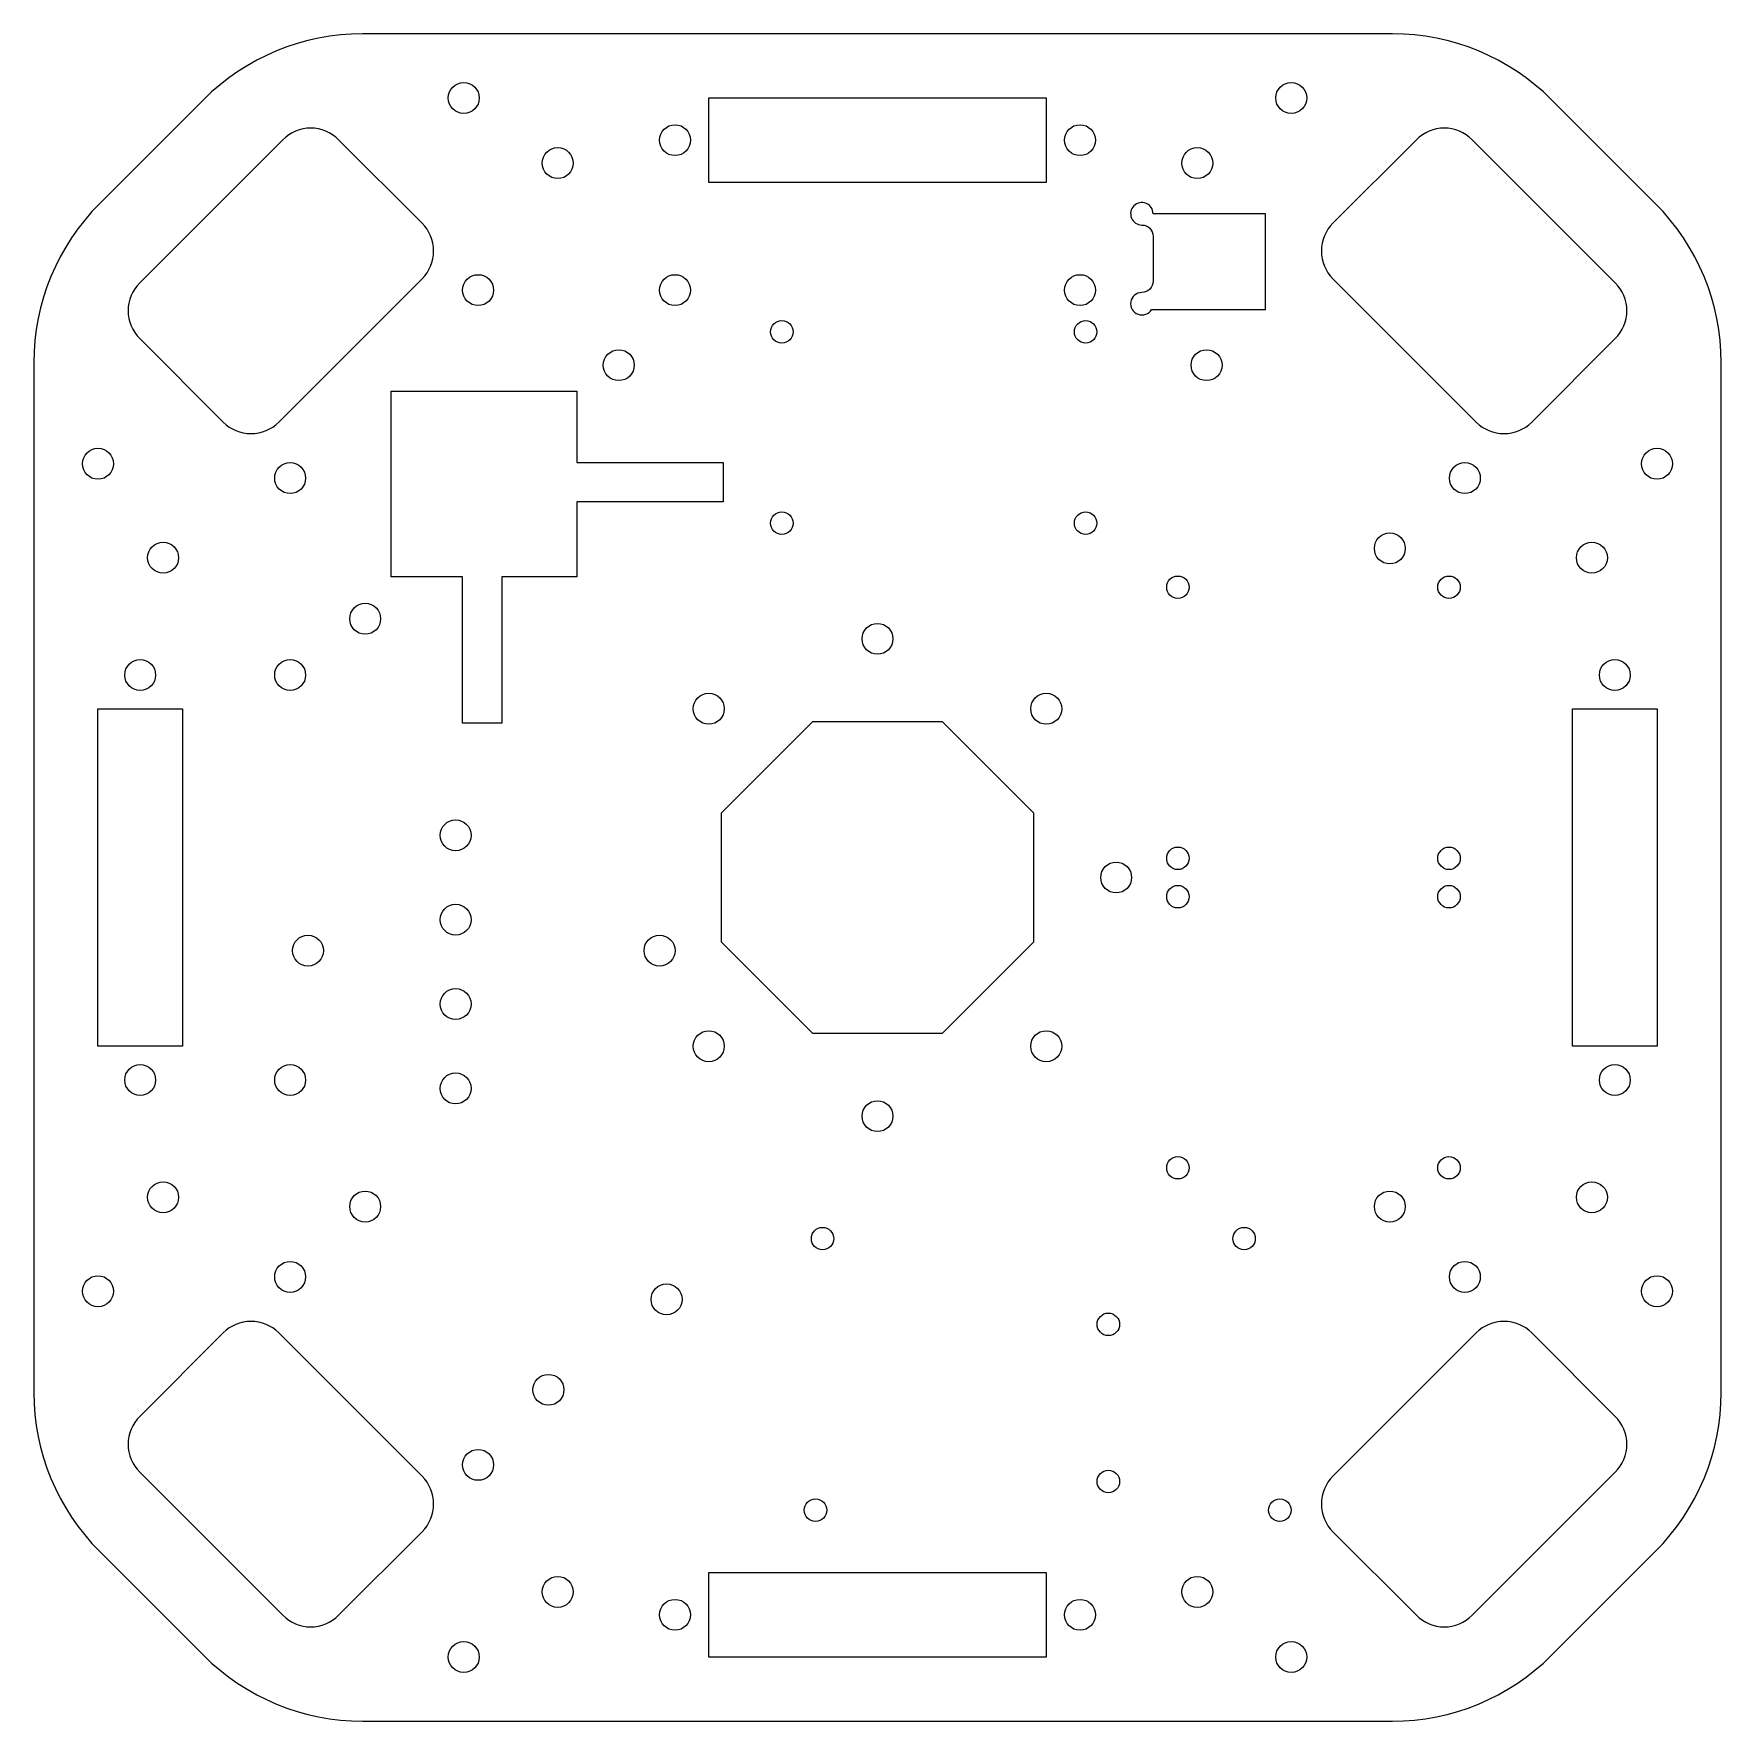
# Model space of a CAD drawing. Header units: millimetres. Extents: x -150 to 150, y -150 to 150.
import ezdxf

# ---------------------------------------------------------------- set-up
doc = ezdxf.new("R2010")
doc.units = ezdxf.units.MM
doc.layers.get('0').update_dxf_attribs({"linetype": 'CONTINUOUS'})

msp = doc.modelspace()

# ---------------------------------------------------------------- linework, layer by layer
for points in [[(91.53, -150, 0.198912), (119.81, -138.28), (138.28, -119.81, 0.198912), (150, -91.53), (150, 91.53, 0.198912), (138.28, 119.81), (119.81, 138.28, 0.198912), (91.53, 150), (-91.53, 150, 0.198912), (-119.81, 138.28), (-138.28, 119.81, 0.198912), (-150, 91.53), (-150, -91.53, 0.198912), (-138.28, -119.81), (-119.81, -138.28, 0.198912), (-91.53, -150)], [(-80.96, 106.42, 0.414214), (-80.96, 116.32), (-95.81, 131.17, 0.414214), (-105.71, 131.17), (-131.17, 105.71, 0.414214), (-131.17, 95.81), (-116.32, 80.96, 0.414214), (-106.42, 80.96)], [(106.42, 80.96, 0.414214), (116.32, 80.96), (131.17, 95.81, 0.414214), (131.17, 105.71), (105.71, 131.17, 0.414214), (95.81, 131.17), (80.96, 116.32, 0.414214), (80.96, 106.42)], [(47, 104, 1.732051), (48.73, 101), (69, 101), (69, 118), (49, 118, 2.414214), (47, 116, -0.414214), (49, 114), (49, 106, -0.414214)], [(-106.42, -80.96, 0.414214), (-116.32, -80.96), (-131.17, -95.81, 0.414214), (-131.17, -105.71), (-105.71, -131.17, 0.414214), (-95.81, -131.17), (-80.96, -116.32, 0.414214), (-80.96, -106.42)], [(80.96, -106.42, 0.414214), (80.96, -116.32), (95.81, -131.17, 0.414214), (105.71, -131.17), (131.17, -105.71, 0.414214), (131.17, -95.81), (116.32, -80.96, 0.414214), (106.42, -80.96)]]:
    msp.add_lwpolyline(points, format="xyb", close=True)
for points in [[(30, 123.58), (-30, 123.58), (-30, 138.58), (30, 138.58)], [(-53.44, 53.44), (-66.8, 53.44), (-66.8, 27.44), (-73.8, 27.44), (-73.8, 53.44), (-86.44, 53.44), (-86.44, 86.44), (-53.44, 86.44), (-53.44, 73.8), (-27.44, 73.8), (-27.44, 66.8), (-53.44, 66.8)], [(-123.58, 30), (-123.58, -30), (-138.58, -30), (-138.58, 30)], [(123.58, -30), (123.58, 30), (138.58, 30), (138.58, -30)], [(27.72, 11.48), (27.72, -11.48), (11.48, -27.72), (-11.48, -27.72), (-27.72, -11.48), (-27.72, 11.48), (-11.48, 27.72), (11.48, 27.72)], [(30, -138.58), (-30, -138.58), (-30, -123.58), (30, -123.58)]]:
    msp.add_lwpolyline(points, close=True)
for centre, radius in [((-73.55, 138.58), 2.75), ((73.55, 138.58), 2.75), ((-36, 131.08), 2.75), ((36, 131.08), 2.75), ((-56.85, 127), 2.75), ((56.85, 127), 2.75), ((-71, 104.42), 2.75), ((-36, 104.42), 2.75), ((36, 104.42), 2.75), ((-17, 97), 2), ((37, 97), 2), ((-46, 91.08), 2.75), ((58.5, 91.08), 2.75), ((-138.58, 73.55), 2.75), ((138.58, 73.55), 2.75), ((-104.42, 71), 2.75), ((104.42, 71), 2.75), ((-17, 63), 2), ((37, 63), 2), ((91.08, 58.5), 2.75), ((-127, 56.85), 2.75), ((127, 56.85), 2.75), ((53.41, 51.6), 2), ((101.6, 51.6), 2), ((-91.08, 46), 2.75), ((0, 42.43), 2.75), ((-131.08, 36), 2.75), ((-104.42, 36), 2.75), ((131.08, 36), 2.75), ((-30, 30), 2.75), ((30, 30), 2.75), ((-75, 7.5), 2.75), ((53.41, 3.41), 2), ((101.6, 3.41), 2), ((42.43, 0), 2.75), ((53.41, -3.41), 2), ((101.6, -3.41), 2), ((-75, -7.5), 2.75), ((-101.25, -13), 2.75), ((-38.75, -13), 2.75), ((-75, -22.5), 2.75), ((-30, -30), 2.75), ((30, -30), 2.75), ((-131.08, -36), 2.75), ((-104.42, -36), 2.75), ((-75, -37.5), 2.75), ((131.08, -36), 2.75), ((0, -42.43), 2.75), ((53.41, -51.6), 2), ((101.6, -51.6), 2), ((-127, -56.85), 2.75), ((-91.08, -58.5), 2.75), ((91.08, -58.5), 2.75), ((127, -56.85), 2.75), ((-9.76, -64.2), 2), ((65.17, -64.2), 2), ((-104.42, -71), 2.75), ((104.42, -71), 2.75), ((-138.58, -73.55), 2.75), ((138.58, -73.55), 2.75), ((-37.5, -75), 2.75), ((41.04, -79.44), 2), ((-58.5, -91.08), 2.75), ((-71, -104.42), 2.75), ((41.04, -107.38), 2), ((-11.03, -112.46), 2), ((71.52, -112.46), 2), ((-56.85, -127), 2.75), ((56.85, -127), 2.75), ((-36, -131.08), 2.75), ((36, -131.08), 2.75), ((-73.55, -138.58), 2.75), ((73.55, -138.58), 2.75)]:
    msp.add_circle(centre, radius)

doc.saveas('drawing.dxf')
